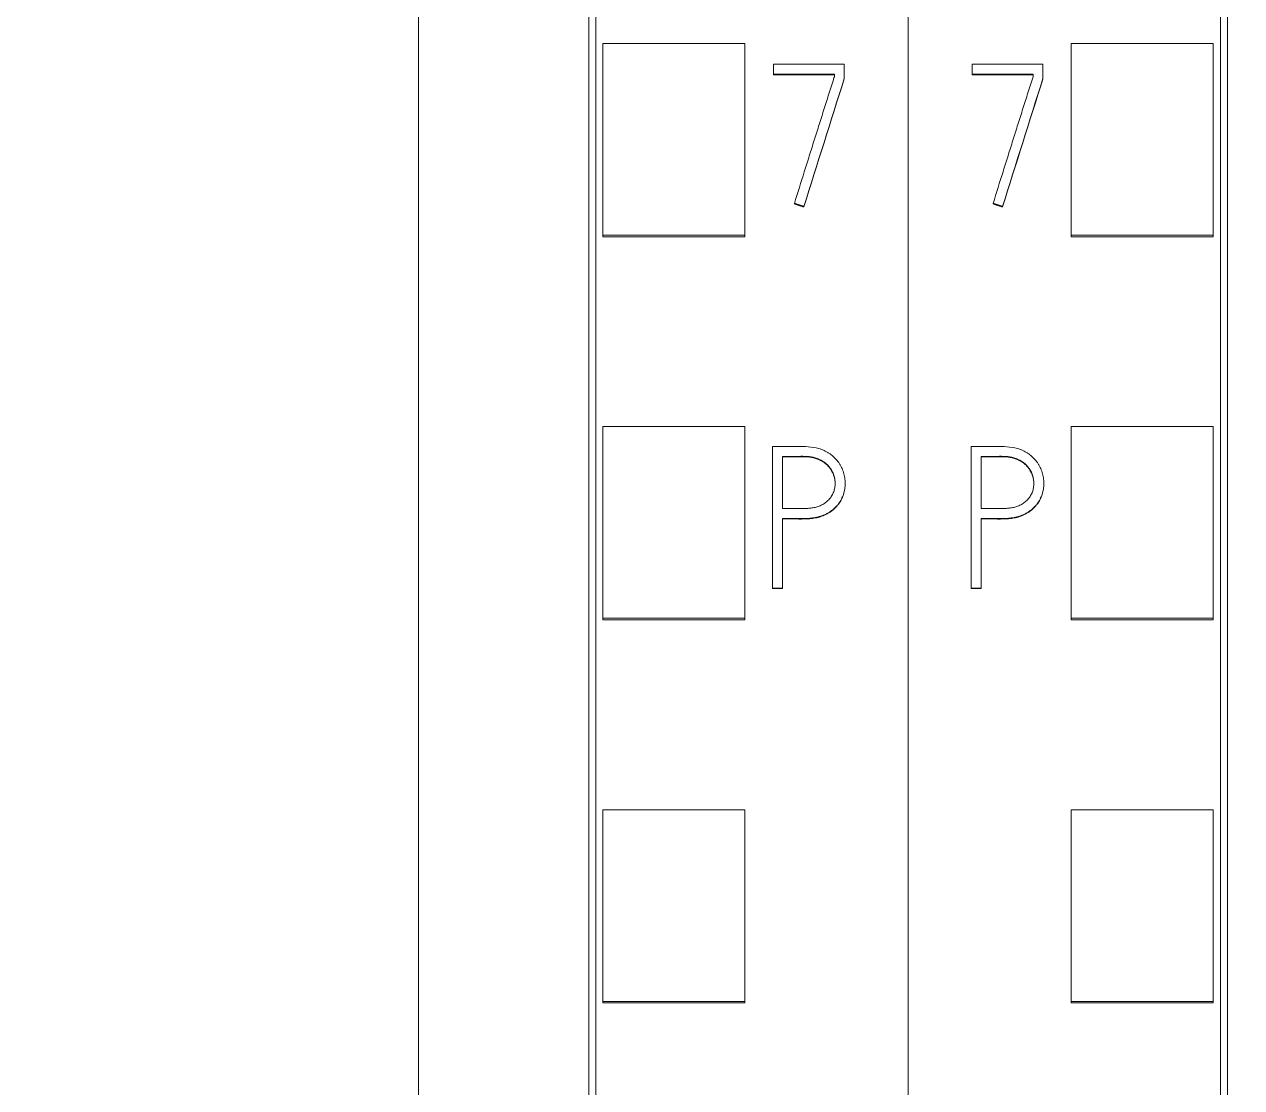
# Model space of a CAD drawing. Header units: millimetres. Extents: x 1359 to 3577, y 1333 to 3557.
# Drawn here: x 2858.52 to 2875.67, y 3261.64 to 3276.63 of the extents above; entities that cross this region are included whole.
import ezdxf

# ---------------------------------------------------------------- set-up
doc = ezdxf.new("R2010")
doc.units = ezdxf.units.MM
doc.set_wipeout_variables(frame=1)
doc.layers.add('000-PI-Oprema', color=30, linetype='Continuous', lineweight=5)
doc.layers.add('002-PI-Kabelska kanalica', color=150, linetype='Continuous')

# ---------------------------------------------------------------- blocks, each defined once
blk = doc.blocks.new('S7-1500 DQ HF - 6ES7522-1BL01-0AB0')
blk.add_wipeout([(0, 147), (34.8, 147), (34.8, 0), (0, 0)])
at = {"layer": '000-PI-Oprema', "color": 0, "linetype": 'ByBlock', "lineweight": 0}
for p, q in [((0, 134.681), (0, 21.262)), ((34.8, 134.681), (34.8, 21.262)), ((4.4, 132.4), (4.4, 23.585)), ((30.4, 23.585), (30.4, 132.4)), ((2.3, 90.572), (2.3, 93.274)), ((4.3, 93.274), (2.3, 93.274)), ((4.3, 90.572), (4.3, 93.274)), ((30.5, 90.572), (30.5, 93.274)), ((30.5, 93.274), (32.5, 93.274)), ((32.5, 90.572), (32.5, 93.274)), ((0.901, 92.839), (0.901, 92.98)), ((0.901, 92.98), (1.899, 92.98)), ((1.899, 92.98), (1.899, 92.779)), ((32.901, 92.839), (32.901, 92.98)), ((32.901, 92.98), (33.899, 92.98)), ((33.899, 92.98), (33.899, 92.779)), ((1.761, 92.839), (0.901, 92.839)), ((0.901, 92.839), (0.901, 92.833)), ((0.901, 92.833), (1.761, 92.833)), ((1.761, 92.801), (1.761, 92.839)), ((32.901, 92.839), (32.901, 92.833)), ((33.761, 92.839), (32.901, 92.839)), ((32.901, 92.833), (33.761, 92.833)), ((33.761, 92.801), (33.761, 92.839)), ((1.899, 92.779), (1.899, 92.772)), ((33.899, 92.779), (33.899, 92.772)), ((1.198, 91.019), (1.198, 91.013)), ((1.331, 90.975), (1.331, 90.969)), ((33.198, 91.019), (33.198, 91.013)), ((33.331, 90.975), (33.331, 90.969)), ((4.3, 90.572), (2.3, 90.572)), ((2.3, 90.549), (2.3, 90.572)), ((4.3, 90.549), (4.3, 90.572)), ((30.5, 90.549), (30.5, 90.572)), ((30.5, 90.572), (32.5, 90.572)), ((32.5, 90.549), (32.5, 90.572)), ((4.3, 90.549), (2.3, 90.549)), ((30.5, 90.549), (32.5, 90.549)), ((2.3, 85.17), (2.3, 87.872)), ((4.3, 87.872), (2.3, 87.872)), ((4.3, 85.17), (4.3, 87.872)), ((30.5, 85.17), (30.5, 87.872)), ((30.5, 87.872), (32.5, 87.872)), ((32.5, 85.17), (32.5, 87.872)), ((0.887, 87.592), (0.887, 85.597)), ((32.887, 87.592), (32.887, 85.597)), ((1.028, 86.718), (1.028, 87.451)), ((33.028, 86.718), (33.028, 87.451)), ((1.913, 87.066), (1.913, 87.072)), ((33.913, 87.066), (33.913, 87.072)), ((1.028, 85.597), (1.028, 86.577)), ((33.028, 85.597), (33.028, 86.577)), ((0.887, 85.597), (0.887, 85.591)), ((0.887, 85.597), (1.028, 85.597)), ((1.028, 85.597), (1.028, 85.591)), ((32.887, 85.597), (33.028, 85.597)), ((32.887, 85.597), (32.887, 85.591)), ((33.028, 85.597), (33.028, 85.591)), ((1.028, 85.591), (0.887, 85.591)), ((33.028, 85.591), (32.887, 85.591)), ((4.3, 85.17), (2.3, 85.17)), ((2.3, 85.149), (2.3, 85.17)), ((4.3, 85.149), (2.3, 85.149)), ((4.3, 85.149), (4.3, 85.17)), ((30.5, 85.149), (30.5, 85.17)), ((30.5, 85.17), (32.5, 85.17)), ((30.5, 85.149), (32.5, 85.149)), ((32.5, 85.149), (32.5, 85.17)), ((2.3, 79.769), (2.3, 82.471)), ((4.3, 82.471), (2.3, 82.471)), ((4.3, 79.769), (4.3, 82.471)), ((30.5, 79.769), (30.5, 82.471)), ((30.5, 82.471), (32.5, 82.471)), ((32.5, 79.769), (32.5, 82.471)), ((4.3, 79.769), (2.3, 79.769)), ((2.3, 79.75), (2.3, 79.769)), ((4.3, 79.75), (4.3, 79.769)), ((30.5, 79.769), (32.5, 79.769)), ((30.5, 79.75), (30.5, 79.769)), ((32.5, 79.75), (32.5, 79.769)), ((4.3, 79.75), (2.3, 79.75)), ((30.5, 79.75), (32.5, 79.75))]:
    blk.add_line(p, q, dxfattribs=at)
at = {"layer": '000-PI-Oprema', "color": 7, "linetype": 'Continuous', "lineweight": 13}
for centre, major_axis, ratio, start_param, end_param in [((-3.089, 15.101), (313.738, 999.409), 0.017713, 1.498557, 1.500366), ((-3.018, 16.231), (311.41, 991.927), 0.017584, 1.499077, 1.5009), ((28.877, 14.546), (314.869, 1003.042), 0.017776, 1.498303, 1.500106), ((28.931, 15.398), (313.115, 997.405), 0.01768, 1.498694, 1.500508)]:
    blk.add_ellipse(centre, major_axis=major_axis, ratio=ratio, start_param=start_param, end_param=end_param, dxfattribs=at)
at = {"layer": '000-PI-Oprema', "color": 0, "linetype": 'ByBlock', "lineweight": 0}
for points, knots in [([(4.5, 132.586), (4.5, 129.542), (4.5, 119.972), (4.5, 105.802), (4.5, 91.235), (4.5, 77.025), (4.5, 62.731), (4.5, 47.245), (4.5, 34.605), (4.5, 26.64), (4.5, 23.299)], [0, 0, 0, 0, 0.083934, 0.263736, 0.389889, 0.484142, 0.653794, 0.78188, 0.908517, 1, 1, 1, 1]), ([(30.3, 23.299), (30.3, 26.64), (30.3, 34.605), (30.3, 47.245), (30.3, 62.731), (30.3, 77.025), (30.3, 91.235), (30.3, 105.802), (30.3, 119.972), (30.3, 129.542), (30.3, 132.586)], [0, 0, 0, 0, 0.091483, 0.21812, 0.346206, 0.515858, 0.610111, 0.736264, 0.916066, 1, 1, 1, 1]), ([(27.9, 129.52), (27.9, 127.497), (27.9, 118.948), (27.9, 105.802), (27.9, 91.235), (27.9, 77.025), (27.9, 62.731), (27.9, 47.245), (27.9, 34.486), (27.9, 25.605), (27.9, 21.348), (27.9, 20.55)], [0, 0, 0, 0, 0.055935, 0.236292, 0.362833, 0.457376, 0.627551, 0.756032, 0.883059, 0.978086, 1, 1, 1, 1]), ([(1.198, 91.019), (1.244, 91.168), (1.291, 91.316), (1.361, 91.539), (1.385, 91.613), (1.431, 91.762), (1.454, 91.836), (1.489, 91.948), (1.501, 91.985), (1.525, 92.059), (1.536, 92.096), (1.571, 92.207), (1.595, 92.282), (1.642, 92.43), (1.665, 92.504), (1.7, 92.616), (1.712, 92.653), (1.73, 92.708), (1.736, 92.727), (1.745, 92.755), (1.748, 92.764), (1.754, 92.782), (1.757, 92.792), (1.761, 92.801)], [0, 0, 0, 0, 0.25, 0.25, 0.375, 0.375, 0.5, 0.5, 0.5625, 0.5625, 0.625, 0.625, 0.75, 0.75, 0.875, 0.875, 0.9375, 0.9375, 0.96875, 0.96875, 0.984375, 0.984375, 1, 1, 1, 1]), ([(33.198, 91.019), (33.244, 91.168), (33.291, 91.316), (33.361, 91.539), (33.385, 91.613), (33.431, 91.762), (33.454, 91.836), (33.489, 91.948), (33.501, 91.985), (33.525, 92.059), (33.536, 92.096), (33.571, 92.207), (33.595, 92.282), (33.642, 92.43), (33.665, 92.504), (33.7, 92.616), (33.712, 92.653), (33.73, 92.708), (33.736, 92.727), (33.745, 92.755), (33.748, 92.764), (33.754, 92.782), (33.757, 92.792), (33.761, 92.801)], [0, 0, 0, 0, 0.25, 0.25, 0.375, 0.375, 0.5, 0.5, 0.5625, 0.5625, 0.625, 0.625, 0.75, 0.75, 0.875, 0.875, 0.9375, 0.9375, 0.96875, 0.96875, 0.984375, 0.984375, 1, 1, 1, 1]), ([(1.028, 86.577), (1.08, 86.577), (1.132, 86.577), (1.235, 86.576), (1.287, 86.575), (1.364, 86.577), (1.39, 86.578), (1.428, 86.582), (1.441, 86.583), (1.467, 86.586), (1.48, 86.588), (1.518, 86.595), (1.543, 86.601), (1.592, 86.617), (1.616, 86.627), (1.651, 86.644), (1.663, 86.65), (1.685, 86.663), (1.696, 86.67), (1.728, 86.692), (1.748, 86.709), (1.776, 86.735), (1.785, 86.745), (1.802, 86.764), (1.811, 86.774), (1.834, 86.804), (1.848, 86.826), (1.865, 86.86), (1.871, 86.872), (1.881, 86.896), (1.886, 86.908), (1.898, 86.945), (1.903, 86.97), (1.909, 87.008), (1.911, 87.021), (1.913, 87.047), (1.913, 87.06), (1.913, 87.099), (1.911, 87.125), (1.905, 87.163), (1.903, 87.175), (1.897, 87.201), (1.894, 87.213), (1.882, 87.25), (1.873, 87.274), (1.856, 87.309), (1.85, 87.32), (1.837, 87.343), (1.83, 87.354), (1.808, 87.386), (1.791, 87.406), (1.756, 87.443), (1.736, 87.46), (1.706, 87.484), (1.695, 87.491), (1.673, 87.506), (1.662, 87.512), (1.628, 87.531), (1.605, 87.541), (1.568, 87.555), (1.556, 87.559), (1.531, 87.566), (1.518, 87.569), (1.455, 87.583), (1.404, 87.589), (1.327, 87.593), (1.301, 87.594), (1.249, 87.594), (1.198, 87.594), (1.146, 87.593), (1.094, 87.592), (1.016, 87.592), (0.939, 87.592), (0.887, 87.592)], [0, 0, 0, 0, 0.0625, 0.0625, 0.125, 0.125, 0.15625, 0.15625, 0.171875, 0.171875, 0.1875, 0.1875, 0.21875, 0.21875, 0.25, 0.25, 0.265625, 0.265625, 0.28125, 0.28125, 0.3125, 0.3125, 0.328125, 0.328125, 0.34375, 0.34375, 0.375, 0.375, 0.390625, 0.390625, 0.40625, 0.40625, 0.4375, 0.4375, 0.453125, 0.453125, 0.46875, 0.46875, 0.5, 0.5, 0.515625, 0.515625, 0.53125, 0.53125, 0.5625, 0.5625, 0.578125, 0.578125, 0.59375, 0.59375, 0.625, 0.625, 0.65625, 0.65625, 0.671875, 0.671875, 0.6875, 0.6875, 0.71875, 0.71875, 0.734375, 0.734375, 0.75, 0.75, 0.8125, 0.8125, 0.84375, 0.84375, 0.875, 0.90625, 0.90625, 0.9375, 1, 1, 1, 1]), ([(33.028, 86.577), (33.08, 86.577), (33.132, 86.577), (33.235, 86.576), (33.287, 86.575), (33.364, 86.577), (33.39, 86.578), (33.428, 86.582), (33.441, 86.583), (33.467, 86.586), (33.48, 86.588), (33.518, 86.595), (33.543, 86.601), (33.592, 86.617), (33.616, 86.627), (33.651, 86.644), (33.663, 86.65), (33.685, 86.663), (33.696, 86.67), (33.728, 86.692), (33.748, 86.709), (33.776, 86.735), (33.785, 86.745), (33.802, 86.764), (33.811, 86.774), (33.834, 86.804), (33.848, 86.826), (33.865, 86.86), (33.871, 86.872), (33.881, 86.896), (33.886, 86.908), (33.898, 86.945), (33.903, 86.97), (33.909, 87.008), (33.911, 87.021), (33.913, 87.047), (33.913, 87.06), (33.913, 87.099), (33.911, 87.125), (33.905, 87.163), (33.903, 87.175), (33.897, 87.201), (33.894, 87.213), (33.882, 87.25), (33.873, 87.274), (33.856, 87.309), (33.85, 87.32), (33.837, 87.343), (33.83, 87.354), (33.808, 87.386), (33.791, 87.406), (33.756, 87.443), (33.736, 87.46), (33.706, 87.484), (33.695, 87.491), (33.673, 87.506), (33.662, 87.512), (33.628, 87.531), (33.605, 87.541), (33.568, 87.555), (33.556, 87.559), (33.531, 87.566), (33.518, 87.569), (33.455, 87.583), (33.404, 87.589), (33.327, 87.593), (33.301, 87.594), (33.249, 87.594), (33.198, 87.594), (33.146, 87.593), (33.094, 87.592), (33.016, 87.592), (32.939, 87.592), (32.887, 87.592)], [0, 0, 0, 0, 0.0625, 0.0625, 0.125, 0.125, 0.15625, 0.15625, 0.171875, 0.171875, 0.1875, 0.1875, 0.21875, 0.21875, 0.25, 0.25, 0.265625, 0.265625, 0.28125, 0.28125, 0.3125, 0.3125, 0.328125, 0.328125, 0.34375, 0.34375, 0.375, 0.375, 0.390625, 0.390625, 0.40625, 0.40625, 0.4375, 0.4375, 0.453125, 0.453125, 0.46875, 0.46875, 0.5, 0.5, 0.515625, 0.515625, 0.53125, 0.53125, 0.5625, 0.5625, 0.578125, 0.578125, 0.59375, 0.59375, 0.625, 0.625, 0.65625, 0.65625, 0.671875, 0.671875, 0.6875, 0.6875, 0.71875, 0.71875, 0.734375, 0.734375, 0.75, 0.75, 0.8125, 0.8125, 0.84375, 0.84375, 0.875, 0.90625, 0.90625, 0.9375, 1, 1, 1, 1]), ([(1.028, 87.451), (1.067, 87.452), (1.106, 87.451), (1.164, 87.451), (1.183, 87.451), (1.222, 87.452), (1.241, 87.452), (1.299, 87.454), (1.338, 87.454), (1.396, 87.45), (1.415, 87.448), (1.454, 87.442), (1.473, 87.438), (1.501, 87.429), (1.511, 87.426), (1.53, 87.419), (1.539, 87.415), (1.566, 87.403), (1.583, 87.393), (1.608, 87.377), (1.617, 87.371), (1.633, 87.36), (1.64, 87.353), (1.663, 87.334), (1.676, 87.32), (1.695, 87.297), (1.701, 87.289), (1.713, 87.273), (1.718, 87.264), (1.733, 87.238), (1.741, 87.22), (1.752, 87.193), (1.755, 87.183), (1.76, 87.164), (1.762, 87.154), (1.768, 87.125), (1.771, 87.105), (1.772, 87.076), (1.772, 87.066), (1.771, 87.046), (1.77, 87.036), (1.766, 87.006), (1.762, 86.987), (1.753, 86.959), (1.75, 86.95), (1.742, 86.931), (1.738, 86.922), (1.724, 86.896), (1.713, 86.879), (1.695, 86.856), (1.688, 86.848), (1.675, 86.834), (1.667, 86.827), (1.645, 86.807), (1.629, 86.795), (1.604, 86.779), (1.595, 86.774), (1.578, 86.765), (1.568, 86.761), (1.541, 86.749), (1.522, 86.742), (1.493, 86.734), (1.484, 86.732), (1.464, 86.728), (1.454, 86.727), (1.425, 86.722), (1.405, 86.721), (1.365, 86.718), (1.345, 86.718), (1.306, 86.717), (1.266, 86.717), (1.227, 86.718), (1.187, 86.718), (1.167, 86.718), (1.108, 86.718), (1.068, 86.718), (1.028, 86.718)], [0, 0, 0, 0, 0.0625, 0.0625, 0.09375, 0.09375, 0.125, 0.125, 0.1875, 0.1875, 0.21875, 0.21875, 0.25, 0.25, 0.265625, 0.265625, 0.28125, 0.28125, 0.3125, 0.3125, 0.328125, 0.328125, 0.34375, 0.34375, 0.375, 0.375, 0.390625, 0.390625, 0.40625, 0.40625, 0.4375, 0.4375, 0.453125, 0.453125, 0.46875, 0.46875, 0.5, 0.5, 0.515625, 0.515625, 0.53125, 0.53125, 0.5625, 0.5625, 0.578125, 0.578125, 0.59375, 0.59375, 0.625, 0.625, 0.640625, 0.640625, 0.65625, 0.65625, 0.6875, 0.6875, 0.703125, 0.703125, 0.71875, 0.71875, 0.75, 0.75, 0.765625, 0.765625, 0.78125, 0.78125, 0.8125, 0.8125, 0.84375, 0.84375, 0.875, 0.90625, 0.90625, 0.9375, 0.9375, 1, 1, 1, 1]), ([(1.772, 87.066), (1.772, 87.069), (1.772, 87.072), (1.771, 87.085), (1.771, 87.095), (1.769, 87.115), (1.767, 87.124), (1.762, 87.154), (1.756, 87.173), (1.746, 87.201), (1.743, 87.21), (1.734, 87.228), (1.721, 87.254), (1.705, 87.279), (1.686, 87.302), (1.68, 87.309), (1.666, 87.324), (1.659, 87.331), (1.637, 87.351), (1.621, 87.363), (1.596, 87.379), (1.587, 87.384), (1.57, 87.394), (1.561, 87.398), (1.534, 87.411), (1.516, 87.418), (1.478, 87.43), (1.459, 87.435), (1.42, 87.441), (1.4, 87.444), (1.342, 87.448), (1.302, 87.448), (1.244, 87.446), (1.224, 87.446), (1.185, 87.445), (1.165, 87.445), (1.107, 87.445), (1.067, 87.446), (1.028, 87.445)], [0, 0, 0, 0, 0.009533, 0.009533, 0.040485, 0.040485, 0.071437, 0.071437, 0.133342, 0.133342, 0.164294, 0.164294, 0.195246, 0.25715, 0.25715, 0.288102, 0.288102, 0.319054, 0.319054, 0.380958, 0.380958, 0.41191, 0.41191, 0.442862, 0.442862, 0.504767, 0.504767, 0.566671, 0.566671, 0.628575, 0.628575, 0.752383, 0.752383, 0.814287, 0.814287, 0.876192, 0.876192, 1, 1, 1, 1]), ([(33.028, 87.451), (33.067, 87.452), (33.106, 87.451), (33.164, 87.451), (33.183, 87.451), (33.222, 87.452), (33.241, 87.452), (33.299, 87.454), (33.338, 87.454), (33.396, 87.45), (33.415, 87.448), (33.454, 87.442), (33.473, 87.438), (33.501, 87.429), (33.511, 87.426), (33.53, 87.419), (33.539, 87.415), (33.566, 87.403), (33.583, 87.393), (33.608, 87.377), (33.617, 87.371), (33.633, 87.36), (33.64, 87.353), (33.663, 87.334), (33.676, 87.32), (33.695, 87.297), (33.701, 87.289), (33.713, 87.273), (33.718, 87.264), (33.733, 87.238), (33.741, 87.22), (33.752, 87.193), (33.755, 87.183), (33.76, 87.164), (33.762, 87.154), (33.768, 87.125), (33.771, 87.105), (33.772, 87.076), (33.772, 87.066), (33.771, 87.046), (33.77, 87.036), (33.766, 87.006), (33.762, 86.987), (33.753, 86.959), (33.75, 86.95), (33.742, 86.931), (33.738, 86.922), (33.724, 86.896), (33.713, 86.879), (33.695, 86.856), (33.688, 86.848), (33.675, 86.834), (33.667, 86.827), (33.645, 86.807), (33.629, 86.795), (33.604, 86.779), (33.595, 86.774), (33.578, 86.765), (33.568, 86.761), (33.541, 86.749), (33.522, 86.742), (33.493, 86.734), (33.484, 86.732), (33.464, 86.728), (33.454, 86.727), (33.425, 86.722), (33.405, 86.721), (33.365, 86.718), (33.345, 86.718), (33.306, 86.717), (33.266, 86.717), (33.227, 86.718), (33.187, 86.718), (33.167, 86.718), (33.108, 86.718), (33.068, 86.718), (33.028, 86.718)], [0, 0, 0, 0, 0.0625, 0.0625, 0.09375, 0.09375, 0.125, 0.125, 0.1875, 0.1875, 0.21875, 0.21875, 0.25, 0.25, 0.265625, 0.265625, 0.28125, 0.28125, 0.3125, 0.3125, 0.328125, 0.328125, 0.34375, 0.34375, 0.375, 0.375, 0.390625, 0.390625, 0.40625, 0.40625, 0.4375, 0.4375, 0.453125, 0.453125, 0.46875, 0.46875, 0.5, 0.5, 0.515625, 0.515625, 0.53125, 0.53125, 0.5625, 0.5625, 0.578125, 0.578125, 0.59375, 0.59375, 0.625, 0.625, 0.640625, 0.640625, 0.65625, 0.65625, 0.6875, 0.6875, 0.703125, 0.703125, 0.71875, 0.71875, 0.75, 0.75, 0.765625, 0.765625, 0.78125, 0.78125, 0.8125, 0.8125, 0.84375, 0.84375, 0.875, 0.90625, 0.90625, 0.9375, 0.9375, 1, 1, 1, 1]), ([(33.772, 87.066), (33.772, 87.069), (33.772, 87.072), (33.771, 87.085), (33.771, 87.095), (33.769, 87.115), (33.767, 87.124), (33.762, 87.154), (33.756, 87.173), (33.746, 87.201), (33.743, 87.21), (33.734, 87.228), (33.721, 87.254), (33.705, 87.279), (33.686, 87.302), (33.68, 87.309), (33.666, 87.324), (33.659, 87.331), (33.637, 87.351), (33.621, 87.363), (33.596, 87.379), (33.587, 87.384), (33.57, 87.394), (33.561, 87.398), (33.534, 87.411), (33.516, 87.418), (33.478, 87.43), (33.459, 87.435), (33.42, 87.441), (33.4, 87.444), (33.342, 87.448), (33.302, 87.448), (33.244, 87.446), (33.224, 87.446), (33.185, 87.445), (33.165, 87.445), (33.107, 87.445), (33.067, 87.446), (33.028, 87.445)], [0, 0, 0, 0, 0.009533, 0.009533, 0.040485, 0.040485, 0.071437, 0.071437, 0.133342, 0.133342, 0.164294, 0.164294, 0.195246, 0.25715, 0.25715, 0.288102, 0.288102, 0.319054, 0.319054, 0.380958, 0.380958, 0.41191, 0.41191, 0.442862, 0.442862, 0.504767, 0.504767, 0.566671, 0.566671, 0.628575, 0.628575, 0.752383, 0.752383, 0.814287, 0.814287, 0.876192, 0.876192, 1, 1, 1, 1]), ([(1.913, 87.066), (1.913, 87.041), (1.911, 87.016), (1.906, 86.979), (1.903, 86.966), (1.897, 86.941), (1.894, 86.928), (1.882, 86.891), (1.872, 86.867), (1.849, 86.822), (1.835, 86.8), (1.811, 86.769), (1.803, 86.759), (1.786, 86.739), (1.777, 86.73), (1.749, 86.703), (1.729, 86.687), (1.697, 86.665), (1.686, 86.658), (1.663, 86.644), (1.652, 86.638), (1.617, 86.621), (1.593, 86.611), (1.556, 86.599), (1.544, 86.596), (1.518, 86.589), (1.506, 86.587), (1.442, 86.575), (1.391, 86.572), (1.287, 86.569), (1.236, 86.57), (1.132, 86.571), (1.08, 86.571), (1.028, 86.571)], [0, 0, 0, 0, 0.065171, 0.065171, 0.098558, 0.098558, 0.131944, 0.131944, 0.198718, 0.198718, 0.265491, 0.265491, 0.298878, 0.298878, 0.332265, 0.332265, 0.399038, 0.399038, 0.432425, 0.432425, 0.465812, 0.465812, 0.532585, 0.532585, 0.565972, 0.565972, 0.599359, 0.599359, 0.732906, 0.732906, 0.866453, 0.866453, 1, 1, 1, 1]), ([(33.913, 87.066), (33.913, 87.041), (33.911, 87.016), (33.906, 86.979), (33.903, 86.966), (33.897, 86.941), (33.894, 86.928), (33.882, 86.891), (33.872, 86.867), (33.849, 86.822), (33.835, 86.8), (33.811, 86.769), (33.803, 86.759), (33.786, 86.739), (33.777, 86.73), (33.749, 86.703), (33.729, 86.687), (33.697, 86.665), (33.686, 86.658), (33.663, 86.644), (33.652, 86.638), (33.617, 86.621), (33.593, 86.611), (33.556, 86.599), (33.544, 86.596), (33.518, 86.589), (33.506, 86.587), (33.442, 86.575), (33.391, 86.572), (33.287, 86.569), (33.236, 86.57), (33.132, 86.571), (33.08, 86.571), (33.028, 86.571)], [0, 0, 0, 0, 0.065171, 0.065171, 0.098558, 0.098558, 0.131944, 0.131944, 0.198718, 0.198718, 0.265491, 0.265491, 0.298878, 0.298878, 0.332265, 0.332265, 0.399038, 0.399038, 0.432425, 0.432425, 0.465812, 0.465812, 0.532585, 0.532585, 0.565972, 0.565972, 0.599359, 0.599359, 0.732906, 0.732906, 0.866453, 0.866453, 1, 1, 1, 1])]:
    blk.add_open_spline(points, degree=3, knots=knots, dxfattribs=at)
for points, weights in [([(1.331, 90.975), (1.264, 90.997), (1.198, 91.019)], [0.499999570966, 0.500000429034, 0.499999570966]), ([(1.198, 91.013), (1.264, 90.991), (1.331, 90.969)], [0.500000086338, 0.499999913662, 0.500000086338]), ([(33.331, 90.975), (33.264, 90.997), (33.198, 91.019)], [0.500000745071, 0.499999254929, 0.500000745071]), ([(33.198, 91.013), (33.264, 90.991), (33.331, 90.969)], [0.500000506384, 0.499999493616, 0.500000506384])]:
    blk.add_rational_spline(points, weights, degree=2, dxfattribs=at)
blk = doc.blocks.new('6ES7590-1AB60-0AA0-montažna za 1500')
for p, q in [((46364.703, 47082.837), (46274.794, 47082.837)), ((46364.694, 47082.537), (46274.792, 47082.537)), ((46364.703, 47082.237), (46274.794, 47082.237))]:
    blk.add_line(p, q)

msp = doc.modelspace()

# ---------------------------------------------------------------- block references
msp.add_blockref('6ES7590-1AB60-0AA0-montažna za 1500', (-43423.223, -43814.604))

# ---------------------------------------------------------------- next in the draw order: block references
at = {"layer": '002-PI-Kabelska kanalica', "color": 0, "linetype": 'ByBlock', "lineweight": 0}
msp.add_blockref('S7-1500 DQ HF - 6ES7522-1BL01-0AB0', (2836.171, 3183.083), dxfattribs=at)

# ---------------------------------------------------------------- next in the draw order: block references
msp.add_blockref('S7-1500 DQ HF - 6ES7522-1BL01-0AB0', (2870.971, 3183.083), dxfattribs=at)

doc.saveas('drawing.dxf')
